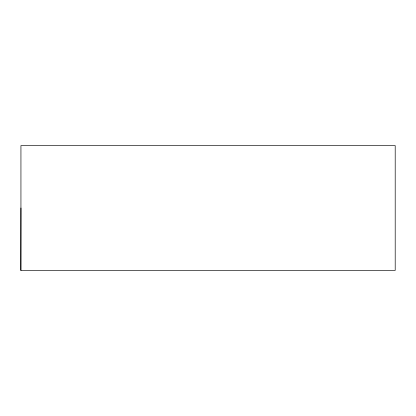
<?xml version="1.0" encoding="UTF-8"?>
<svg xmlns="http://www.w3.org/2000/svg" width="416" height="416" viewBox="0 0 416 416"><rect width="100%" height="100%" fill="white"/><g stroke="black" fill="none" stroke-linecap="round" stroke-linejoin="round"><path stroke-width="0.62" d="M20.94 208L20.8 270.4L395.2 270.4L395.2 145.6L20.94 145.6L20.94 270.4"/></g></svg>
